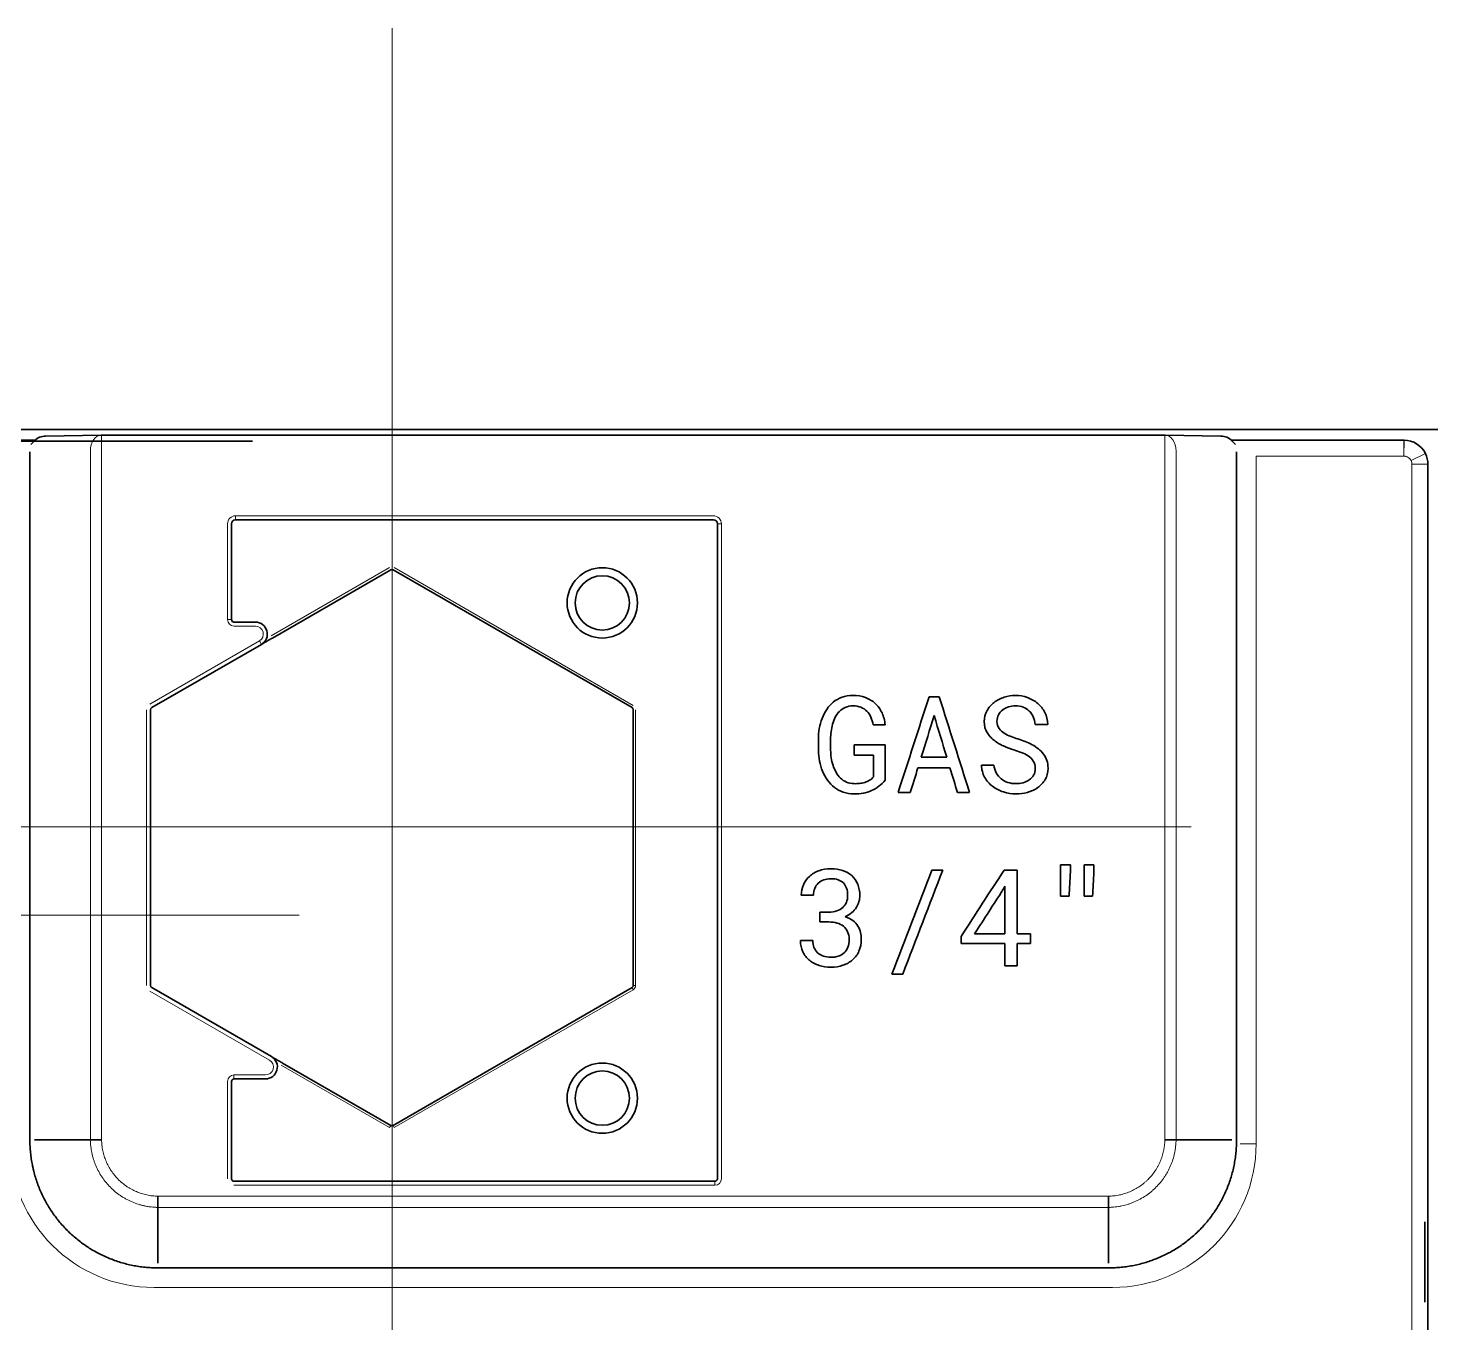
# Model space of a CAD drawing. Extents: x -760 to 4209, y 5795 to 10328.
# Drawn here: x -624.8 to -537, y 8047.9 to 8128.9 of the extents above; entities that cross this region are included whole.
import ezdxf

# ---------------------------------------------------------------- set-up
doc = ezdxf.new("R2010")
doc.units = 0
doc.header["$LTSCALE"] = 5
doc.layers.get('0').update_dxf_attribs({"linetype": 'CONTINUOUS', "lineweight": 0})
doc.layers.add('1', color=7, linetype='CONTINUOUS', true_color=0xffffff)
doc.layers.add('ORTHO$15', color=7, linetype='CONTINUOUS', true_color=0xffffff)

msp = doc.modelspace()

# ---------------------------------------------------------------- linework, layer by layer
at = {"color": 3}
for p, q in [((-601.989, 8128.928), (-601.989, 8028.928)), ((-651.989, 8078.928), (-551.989, 8078.928))]:
    msp.add_line(p, q, dxfattribs=at)
at = {"color": 1}
msp.add_line((-707.813, 8073.402), (-607.813, 8073.402), dxfattribs=at)
at = {"layer": '1', "color": 7, "linetype": 'Continuous', "lineweight": 35}
for p, q in [((-624.373, 8103.1), (-624.602, 8102.871)), ((-620.197, 8103.453), (-623.683, 8103.393)), ((-620.18, 8103.453), (-620.197, 8103.453)), ((-620.18, 8103.453), (-553.644, 8103.453)), ((-553.627, 8103.453), (-553.644, 8103.453)), ((-550.141, 8103.393), (-553.627, 8103.453)), ((-549.222, 8102.871), (-549.451, 8103.1)), ((-538.684, 8103.133), (-548.842, 8103.133)), ((-548.193, 8103.13), (-547.929, 8103.13)), ((-547.929, 8103.13), (-538.68, 8103.13)), ((-538.679, 8103.13), (-538.68, 8103.13)), ((-624.666, 8059.325), (-624.666, 8102.393)), ((-549.158, 8102.393), (-549.158, 8059.325)), ((-537.619, 8102.691), (-537.636, 8102.707)), ((-537.18, 8101.63), (-537.18, 8026.698)), ((-612.047, 8097.899), (-612.047, 8091.899)), ((-581.897, 8098.149), (-611.797, 8098.149)), ((-581.647, 8056.899), (-581.647, 8097.899)), ((-602.087, 8095.023), (-609.489, 8090.749)), ((-586.987, 8086.391), (-601.937, 8095.023)), ((-611.897, 8091.749), (-610.557, 8091.749)), ((-610.182, 8090.349), (-617.037, 8086.391)), ((-617.112, 8086.261), (-617.112, 8068.999)), ((-586.912, 8068.999), (-586.912, 8086.261)), ((-617.037, 8068.869), (-609.554, 8064.548)), ((-601.937, 8060.237), (-586.987, 8068.869)), ((-608.861, 8064.148), (-602.087, 8060.237)), ((-612.047, 8062.999), (-612.047, 8056.899)), ((-609.929, 8063.149), (-611.897, 8063.149)), ((-611.897, 8056.749), (-581.797, 8056.749)), ((-557.157, 8051.326), (-616.667, 8051.326))]:
    msp.add_line(p, q, dxfattribs=at)
at = {"layer": '1', "color": 7, "linetype": 'Continuous', "lineweight": 13}
for p, q in [((-620.18, 8103.453), (-620.18, 8102.453)), ((-553.644, 8103.453), (-553.644, 8102.453)), ((-538.68, 8103.13), (-538.684, 8103.133)), ((-538.68, 8103.13), (-538.68, 8102.13)), ((-538.679, 8103.13), (-538.68, 8102.13)), ((-620.881, 8059.332), (-620.881, 8102.453)), ((-620.18, 8102.453), (-620.18, 8059.343)), ((-553.644, 8059.332), (-553.644, 8102.453)), ((-552.943, 8102.453), (-552.943, 8059.332)), ((-538.68, 8102.13), (-547.929, 8102.13)), ((-547.929, 8102.13), (-547.929, 8059.096)), ((-537.338, 8102.301), (-538.232, 8101.854)), ((-537.18, 8101.63), (-538.18, 8101.63)), ((-538.18, 8026.698), (-538.18, 8101.63)), ((-611.797, 8098.399), (-611.797, 8098.149)), ((-611.797, 8098.399), (-581.897, 8098.399)), ((-612.297, 8091.899), (-612.297, 8097.899)), ((-581.647, 8097.899), (-581.397, 8097.899)), ((-581.397, 8097.899), (-581.397, 8056.899)), ((-609.564, 8090.879), (-602.162, 8095.153)), ((-601.862, 8095.153), (-586.912, 8086.521)), ((-612.047, 8091.899), (-612.297, 8091.899)), ((-610.557, 8091.499), (-611.897, 8091.499)), ((-617.162, 8086.608), (-610.307, 8090.566)), ((-610.182, 8090.349), (-610.307, 8090.566)), ((-617.362, 8068.999), (-617.362, 8086.261)), ((-586.762, 8086.261), (-586.762, 8068.999)), ((-609.679, 8064.332), (-617.162, 8068.652)), ((-586.912, 8068.739), (-601.862, 8060.107)), ((-586.987, 8068.869), (-586.912, 8068.739)), ((-586.912, 8068.999), (-586.762, 8068.999)), ((-611.897, 8063.399), (-609.929, 8063.399)), ((-611.897, 8063.149), (-611.897, 8063.399)), ((-602.162, 8060.107), (-608.936, 8064.018)), ((-612.297, 8056.899), (-612.297, 8062.999)), ((-602.087, 8060.237), (-602.162, 8060.107)), ((-601.937, 8060.237), (-601.862, 8060.107)), ((-547.929, 8059.096), (-548.929, 8059.096)), ((-581.797, 8056.499), (-611.897, 8056.499)), ((-581.797, 8056.749), (-581.797, 8056.499)), ((-616.66, 8055.812), (-557.175, 8055.812)), ((-557.164, 8055.111), (-616.66, 8055.111)), ((-556.928, 8050.097), (-616.896, 8050.097))]:
    msp.add_line(p, q, dxfattribs=at)
at = {"layer": '1', "color": 7, "linetype": 'Continuous', "lineweight": 35}
for centre, radius in [((-588.847, 8092.949), 2.2), ((-588.847, 8092.949), 1.7), ((-588.847, 8061.949), 2.2), ((-588.847, 8061.949), 1.7)]:
    msp.add_circle(centre, radius, dxfattribs=at)
for centre, radius, start, end in [((-623.666, 8102.393), 1, 90.9827, 135), ((-550.158, 8102.393), 1, 45, 89.0173), ((-611.797, 8097.899), 0.25, 90, 180), ((-581.897, 8097.899), 0.25, 0, 90), ((-602.012, 8094.893), 0.15, 60, 120), ((-611.897, 8091.899), 0.15, 180, 270), ((-610.557, 8090.999), 0.75, 300, 90), ((-616.962, 8086.261), 0.15, 120, 180), ((-587.062, 8086.261), 0.15, 0, 60), ((-616.962, 8068.999), 0.15, 180, 240), ((-587.062, 8068.999), 0.15, 300, 0), ((-609.929, 8063.899), 0.75, 270, 60), ((-611.897, 8062.999), 0.15, 90, 180), ((-602.012, 8060.367), 0.15, 240, 300), ((-611.897, 8056.899), 0.15, 180, 270), ((-581.797, 8056.899), 0.15, 270, 0)]:
    msp.add_arc(centre, radius, start, end, dxfattribs=at)
at = {"layer": '1', "color": 7, "linetype": 'Continuous', "lineweight": 13}
for centre, radius, start, end in [((-611.797, 8097.899), 0.5, 90, 180), ((-581.897, 8097.899), 0.5, 0, 90), ((-611.897, 8091.899), 0.4, 180, 270), ((-610.557, 8090.999), 0.5, 300, 90), ((-587.062, 8068.999), 0.3, 300, 0), ((-609.929, 8063.899), 0.5, 270, 60), ((-611.897, 8062.999), 0.4, 90, 180), ((-581.797, 8056.899), 0.4, 270, 0)]:
    msp.add_arc(centre, radius, start, end, dxfattribs=at)
at = {"layer": '1', "color": 7, "linetype": 'Continuous', "lineweight": 35}
for centre, major_axis, ratio, start_param, end_param in [((-625.895, 8103.165), (2, 0), 0.017455, 4.844593, 5.612674), ((-547.929, 8103.165), (2, 0), 0.017455, 3.812104, 4.580185), ((-538.68, 8101.63), (0, 1.5), 0.999695, 5.176158, 6.282881), ((-538.68, 8101.63), (-1.061, 1.061), 0.999899, 3.927143, 4.390913)]:
    msp.add_ellipse(centre, major_axis=major_axis, ratio=ratio, start_param=start_param, end_param=end_param, dxfattribs=at)
at = {"layer": '1', "color": 7, "linetype": 'Continuous', "lineweight": 13}
for centre, major_axis, ratio, start_param, end_param in [((-620.18, 8102.453), (0.017, -1), 0.700857, 3.141614, 4.700368), ((-553.644, 8102.453), (-0.017, -1), 0.700857, 1.582818, 3.141571), ((-538.68, 8101.63), (0.354, 0.354), 0.999695, 5.497939, 5.961709), ((-616.893, 8059.099), (-6.366, -6.366), 0.999695, 5.497939, 7.068431), ((-556.931, 8059.099), (6.366, -6.366), 0.999695, 5.497939, 7.068431)]:
    msp.add_ellipse(centre, major_axis=major_axis, ratio=ratio, start_param=start_param, end_param=end_param, dxfattribs=at)
msp.add_open_spline([(-538.68, 8102.13), (-538.68, 8102.13), (-538.68, 8102.13), (-538.68, 8102.13)], degree=3, dxfattribs=at)
for points, knots in [([(-538.232, 8101.854), (-538.243, 8101.874), (-538.255, 8101.894), (-538.281, 8101.932), (-538.295, 8101.951), (-538.326, 8101.985), (-538.343, 8102), (-538.378, 8102.03), (-538.397, 8102.043), (-538.456, 8102.08), (-538.498, 8102.098), (-538.554, 8102.114), (-538.565, 8102.117), (-538.588, 8102.122), (-538.599, 8102.124), (-538.633, 8102.128), (-538.656, 8102.13), (-538.68, 8102.13)], [0, 0, 0, 0, 0.125, 0.125, 0.25, 0.25, 0.375, 0.375, 0.5, 0.5, 0.75, 0.75, 0.8125, 0.8125, 0.875, 0.875, 1, 1, 1, 1]), ([(-616.66, 8055.111), (-616.669, 8055.111), (-616.677, 8055.111), (-616.695, 8055.112), (-616.721, 8055.112), (-616.781, 8055.114), (-616.833, 8055.117), (-616.936, 8055.123), (-617.005, 8055.129), (-617.142, 8055.144), (-617.211, 8055.154), (-617.347, 8055.177), (-617.415, 8055.19), (-617.55, 8055.219), (-617.617, 8055.235), (-617.75, 8055.27), (-617.816, 8055.289), (-618.012, 8055.351), (-618.141, 8055.399), (-618.392, 8055.506), (-618.516, 8055.565), (-618.667, 8055.648), (-618.697, 8055.665), (-618.757, 8055.699), (-618.787, 8055.717), (-618.875, 8055.771), (-618.933, 8055.808), (-619.105, 8055.924), (-619.214, 8056.006), (-619.426, 8056.179), (-619.527, 8056.271), (-619.721, 8056.465), (-619.813, 8056.567), (-619.989, 8056.781), (-620.071, 8056.892), (-620.225, 8057.119), (-620.296, 8057.236), (-620.427, 8057.477), (-620.487, 8057.6), (-620.567, 8057.79), (-620.593, 8057.855), (-620.641, 8057.985), (-620.685, 8058.116), (-620.723, 8058.248), (-620.758, 8058.38), (-620.774, 8058.447), (-620.803, 8058.581), (-620.815, 8058.648), (-620.837, 8058.783), (-620.846, 8058.851), (-620.862, 8058.987), (-620.868, 8059.056), (-620.875, 8059.159), (-620.877, 8059.211), (-620.88, 8059.271), (-620.88, 8059.297), (-620.881, 8059.315), (-620.881, 8059.323), (-620.881, 8059.332)], [0, 0, 0, 0, 0.003906, 0.003906, 0.007813, 0.015625, 0.03125, 0.03125, 0.0625, 0.0625, 0.09375, 0.09375, 0.125, 0.125, 0.15625, 0.15625, 0.1875, 0.1875, 0.25, 0.25, 0.3125, 0.3125, 0.328125, 0.328125, 0.34375, 0.34375, 0.375, 0.375, 0.4375, 0.4375, 0.5, 0.5, 0.5625, 0.5625, 0.625, 0.625, 0.6875, 0.6875, 0.75, 0.75, 0.78125, 0.78125, 0.8125, 0.84375, 0.84375, 0.875, 0.875, 0.90625, 0.90625, 0.9375, 0.9375, 0.96875, 0.96875, 0.984375, 0.992187, 0.996094, 0.996094, 1, 1, 1, 1]), ([(-620.18, 8059.343), (-620.179, 8059.285), (-620.177, 8059.227), (-620.17, 8059.112), (-620.165, 8059.055), (-620.152, 8058.941), (-620.144, 8058.884), (-620.126, 8058.771), (-620.116, 8058.715), (-620.092, 8058.603), (-620.079, 8058.548), (-620.05, 8058.437), (-620.018, 8058.326), (-619.981, 8058.217), (-619.941, 8058.108), (-619.92, 8058.054), (-619.853, 8057.895), (-619.803, 8057.792), (-619.694, 8057.591), (-619.634, 8057.494), (-619.507, 8057.304), (-619.438, 8057.211), (-619.328, 8057.077), (-619.291, 8057.033), (-619.213, 8056.947), (-619.174, 8056.906), (-619.053, 8056.784), (-618.968, 8056.707), (-618.792, 8056.562), (-618.7, 8056.494), (-618.558, 8056.397), (-618.509, 8056.366), (-618.435, 8056.321), (-618.41, 8056.306), (-618.36, 8056.277), (-618.335, 8056.263), (-618.209, 8056.194), (-618.106, 8056.144), (-617.896, 8056.054), (-617.789, 8056.014), (-617.571, 8055.945), (-617.46, 8055.916), (-617.29, 8055.879), (-617.234, 8055.868), (-617.12, 8055.848), (-617.063, 8055.84), (-616.948, 8055.827), (-616.891, 8055.822), (-616.776, 8055.815), (-616.718, 8055.813), (-616.66, 8055.812)], [0, 0, 0, 0, 0.03125, 0.03125, 0.0625, 0.0625, 0.09375, 0.09375, 0.125, 0.125, 0.15625, 0.15625, 0.1875, 0.21875, 0.21875, 0.25, 0.25, 0.3125, 0.3125, 0.375, 0.375, 0.4375, 0.4375, 0.46875, 0.46875, 0.5, 0.5, 0.5625, 0.5625, 0.625, 0.625, 0.65625, 0.65625, 0.671875, 0.671875, 0.6875, 0.6875, 0.75, 0.75, 0.8125, 0.8125, 0.875, 0.875, 0.90625, 0.90625, 0.9375, 0.9375, 0.96875, 0.96875, 1, 1, 1, 1]), ([(-557.175, 8055.812), (-557.059, 8055.814), (-556.944, 8055.821), (-556.773, 8055.84), (-556.717, 8055.848), (-556.604, 8055.866), (-556.548, 8055.876), (-556.436, 8055.9), (-556.38, 8055.913), (-556.269, 8055.942), (-556.159, 8055.973), (-556.05, 8056.01), (-555.941, 8056.05), (-555.887, 8056.072), (-555.728, 8056.139), (-555.625, 8056.188), (-555.424, 8056.297), (-555.326, 8056.356), (-555.136, 8056.484), (-555.044, 8056.553), (-554.91, 8056.663), (-554.866, 8056.7), (-554.78, 8056.777), (-554.739, 8056.817), (-554.617, 8056.938), (-554.54, 8057.023), (-554.394, 8057.199), (-554.326, 8057.29), (-554.229, 8057.433), (-554.198, 8057.481), (-554.153, 8057.555), (-554.138, 8057.58), (-554.109, 8057.63), (-554.095, 8057.655), (-554.026, 8057.782), (-553.976, 8057.885), (-553.886, 8058.095), (-553.847, 8058.202), (-553.778, 8058.42), (-553.748, 8058.531), (-553.717, 8058.673), (-553.712, 8058.701), (-553.701, 8058.758), (-553.696, 8058.786), (-553.682, 8058.872), (-553.674, 8058.929), (-553.66, 8059.044), (-553.655, 8059.101), (-553.648, 8059.216), (-553.645, 8059.274), (-553.644, 8059.332)], [0, 0, 0, 0, 0.0625, 0.0625, 0.09375, 0.09375, 0.125, 0.125, 0.15625, 0.15625, 0.1875, 0.21875, 0.21875, 0.25, 0.25, 0.3125, 0.3125, 0.375, 0.375, 0.4375, 0.4375, 0.46875, 0.46875, 0.5, 0.5, 0.5625, 0.5625, 0.625, 0.625, 0.65625, 0.65625, 0.671875, 0.671875, 0.6875, 0.6875, 0.75, 0.75, 0.8125, 0.8125, 0.875, 0.875, 0.890625, 0.890625, 0.90625, 0.90625, 0.9375, 0.9375, 0.96875, 0.96875, 1, 1, 1, 1]), ([(-552.943, 8059.332), (-552.943, 8059.323), (-552.943, 8059.315), (-552.944, 8059.297), (-552.944, 8059.271), (-552.947, 8059.211), (-552.949, 8059.159), (-552.956, 8059.055), (-552.962, 8058.987), (-552.978, 8058.849), (-552.987, 8058.781), (-553.004, 8058.679), (-553.01, 8058.645), (-553.023, 8058.577), (-553.03, 8058.543), (-553.066, 8058.373), (-553.101, 8058.24), (-553.184, 8057.979), (-553.231, 8057.851), (-553.338, 8057.599), (-553.398, 8057.475), (-553.48, 8057.324), (-553.497, 8057.294), (-553.531, 8057.234), (-553.549, 8057.204), (-553.603, 8057.115), (-553.64, 8057.057), (-553.756, 8056.886), (-553.838, 8056.776), (-554.012, 8056.565), (-554.104, 8056.464), (-554.249, 8056.319), (-554.299, 8056.271), (-554.401, 8056.179), (-554.453, 8056.134), (-554.614, 8056.002), (-554.725, 8055.919), (-554.952, 8055.766), (-555.069, 8055.695), (-555.309, 8055.565), (-555.433, 8055.505), (-555.623, 8055.424), (-555.687, 8055.399), (-555.818, 8055.351), (-555.883, 8055.328), (-556.08, 8055.267), (-556.213, 8055.232), (-556.413, 8055.189), (-556.481, 8055.177), (-556.616, 8055.155), (-556.683, 8055.146), (-556.82, 8055.13), (-556.888, 8055.124), (-556.991, 8055.117), (-557.043, 8055.115), (-557.103, 8055.112), (-557.129, 8055.112), (-557.147, 8055.111), (-557.155, 8055.111), (-557.164, 8055.111)], [0, 0, 0, 0, 0.003906, 0.003906, 0.007812, 0.015625, 0.03125, 0.03125, 0.0625, 0.0625, 0.09375, 0.09375, 0.109375, 0.109375, 0.125, 0.125, 0.1875, 0.1875, 0.25, 0.25, 0.3125, 0.3125, 0.328125, 0.328125, 0.34375, 0.34375, 0.375, 0.375, 0.4375, 0.4375, 0.5, 0.5, 0.53125, 0.53125, 0.5625, 0.5625, 0.625, 0.625, 0.6875, 0.6875, 0.75, 0.75, 0.78125, 0.78125, 0.8125, 0.8125, 0.875, 0.875, 0.90625, 0.90625, 0.9375, 0.9375, 0.96875, 0.96875, 0.984375, 0.992188, 0.996094, 0.996094, 1, 1, 1, 1])]:
    msp.add_open_spline(points, degree=3, knots=knots, dxfattribs=at)
at = {"layer": '1', "color": 7, "linetype": 'Continuous', "lineweight": 35}
for points, knots in [([(-609.489, 8090.749), (-609.522, 8090.73), (-609.555, 8090.711), (-609.604, 8090.683), (-609.62, 8090.674), (-609.652, 8090.655), (-609.668, 8090.646), (-609.715, 8090.619), (-609.746, 8090.601), (-609.805, 8090.567), (-609.834, 8090.55), (-609.891, 8090.517), (-609.919, 8090.501), (-609.974, 8090.469), (-610, 8090.454), (-610.053, 8090.423), (-610.079, 8090.408), (-610.131, 8090.379), (-610.156, 8090.364), (-610.182, 8090.349)], [0, 0, 0, 0, 0.125, 0.125, 0.1875, 0.1875, 0.25, 0.25, 0.375, 0.375, 0.5, 0.5, 0.625, 0.625, 0.75, 0.75, 0.875, 0.875, 1, 1, 1, 1]), ([(-571.344, 8086.071), (-571.452, 8086.297), (-571.592, 8086.492), (-571.945, 8086.813), (-572.15, 8086.937), (-572.623, 8087.11), (-572.882, 8087.153), (-573.415, 8087.153), (-573.642, 8087.116), (-574.05, 8086.968), (-574.231, 8086.866), (-574.392, 8086.739)], [0, 0, 0, 0, 0.207807, 0.207807, 0.415614, 0.415614, 0.623421, 0.623421, 0.811711, 0.811711, 1, 1, 1, 1]), ([(-562.24, 8087.023), (-562.483, 8087.11), (-562.735, 8087.153), (-563.231, 8087.153), (-563.466, 8087.116), (-563.933, 8086.971), (-564.143, 8086.864), (-564.327, 8086.724)], [0, 0, 0, 0, 0.35443, 0.35443, 0.677215, 0.677215, 1, 1, 1, 1]), ([(-574.435, 8085.356), (-574.392, 8085.51), (-574.334, 8085.656), (-574.198, 8085.934), (-574.112, 8086.054), (-573.902, 8086.265), (-573.779, 8086.347), (-573.64, 8086.408)], [0, 0, 0, 0, 0.333333, 0.333333, 0.666667, 0.666667, 1, 1, 1, 1]), ([(-573.64, 8086.408), (-573.5, 8086.47), (-573.339, 8086.501), (-572.968, 8086.501), (-572.803, 8086.472), (-572.659, 8086.413)], [0, 0, 0, 0, 0.4875, 0.4875, 1, 1, 1, 1]), ([(-572.659, 8086.413), (-572.517, 8086.354), (-572.393, 8086.272), (-572.188, 8086.064), (-572.104, 8085.937), (-571.977, 8085.643), (-571.931, 8085.484), (-571.9, 8085.311)], [0, 0, 0, 0, 0.336658, 0.336658, 0.668329, 0.668329, 1, 1, 1, 1]), ([(-564.327, 8086.724), (-564.511, 8086.585), (-564.659, 8086.413), (-564.888, 8086.005), (-564.945, 8085.775), (-564.945, 8085.258), (-564.888, 8085.034), (-564.659, 8084.651), (-564.512, 8084.486), (-564.152, 8084.206), (-563.953, 8084.088), (-563.735, 8083.991)], [0, 0, 0, 0, 0.199618, 0.199618, 0.399237, 0.399237, 0.598855, 0.598855, 0.798474, 0.798474, 1, 1, 1, 1]), ([(-563.421, 8086.439), (-563.283, 8086.481), (-563.141, 8086.501), (-562.813, 8086.501), (-562.651, 8086.473), (-562.506, 8086.418)], [0, 0, 0, 0, 0.448113, 0.448113, 1, 1, 1, 1]), ([(-562.506, 8086.418), (-562.362, 8086.36), (-562.239, 8086.282), (-562.03, 8086.079), (-561.945, 8085.957), (-561.882, 8085.815)], [0, 0, 0, 0, 0.503759, 0.503759, 1, 1, 1, 1]), ([(-560.971, 8085.343), (-560.977, 8085.619), (-561.036, 8085.867), (-561.262, 8086.313), (-561.412, 8086.501), (-561.597, 8086.659)], [0, 0, 0, 0, 0.5, 0.5, 1, 1, 1, 1]), ([(-575.095, 8085.719), (-575.172, 8085.515), (-575.229, 8085.303), (-575.303, 8084.861), (-575.324, 8084.639), (-575.325, 8084.416)], [0, 0, 0, 0, 0.5, 0.5, 1, 1, 1, 1]), ([(-563.693, 8084.787), (-563.824, 8084.869), (-563.933, 8084.971), (-564.103, 8085.209), (-564.146, 8085.356), (-564.149, 8085.529)], [0, 0, 0, 0, 0.5, 0.5, 1, 1, 1, 1]), ([(-574.558, 8083.721), (-574.558, 8083.955), (-574.558, 8084.189), (-574.558, 8084.572), (-574.549, 8084.727), (-574.531, 8084.886)], [0, 0, 0, 0, 0.612382, 0.612382, 1, 1, 1, 1]), ([(-574.41, 8082.779), (-574.46, 8082.934), (-574.497, 8083.091), (-574.543, 8083.413), (-574.557, 8083.569), (-574.558, 8083.721)], [0, 0, 0, 0, 0.5, 0.5, 1, 1, 1, 1]), ([(-563.09, 8083.745), (-562.945, 8083.697), (-562.792, 8083.645), (-562.477, 8083.53), (-562.331, 8083.458), (-562.2, 8083.371)], [0, 0, 0, 0, 0.5, 0.5, 1, 1, 1, 1]), ([(-561.031, 8083.082), (-561.082, 8083.231), (-561.152, 8083.365), (-561.334, 8083.609), (-561.439, 8083.719), (-561.56, 8083.815)], [0, 0, 0, 0, 0.5, 0.5, 1, 1, 1, 1]), ([(-561.875, 8083.051), (-561.792, 8082.926), (-561.75, 8082.77), (-561.75, 8082.421), (-561.786, 8082.279), (-561.857, 8082.16)], [0, 0, 0, 0, 0.526549, 0.526549, 1, 1, 1, 1]), ([(-561.133, 8081.891), (-561.014, 8082.09), (-560.956, 8082.325), (-560.956, 8082.773), (-560.98, 8082.935), (-561.031, 8083.082)], [0, 0, 0, 0, 0.603448, 0.603448, 1, 1, 1, 1]), ([(-575.069, 8082.416), (-574.984, 8082.214), (-574.88, 8082.027), (-574.633, 8081.68), (-574.489, 8081.529), (-574.324, 8081.402)], [0, 0, 0, 0, 0.5, 0.5, 1, 1, 1, 1]), ([(-572.419, 8081.713), (-572.528, 8081.679), (-572.637, 8081.657), (-572.866, 8081.636), (-572.976, 8081.631), (-573.079, 8081.634)], [0, 0, 0, 0, 0.5, 0.5, 1, 1, 1, 1]), ([(-562.518, 8081.69), (-562.664, 8081.653), (-562.809, 8081.634), (-563.144, 8081.634), (-563.317, 8081.66), (-563.475, 8081.711)], [0, 0, 0, 0, 0.442396, 0.442396, 1, 1, 1, 1]), ([(-562.24, 8081.088), (-562.002, 8081.155), (-561.787, 8081.255), (-561.409, 8081.523), (-561.254, 8081.69), (-561.133, 8081.891)], [0, 0, 0, 0, 0.502323, 0.502323, 1, 1, 1, 1]), ([(-574.324, 8081.402), (-574.16, 8081.274), (-573.973, 8081.173), (-573.558, 8081.028), (-573.331, 8080.989), (-572.693, 8080.985), (-572.334, 8081.054), (-572.008, 8081.198)], [0, 0, 0, 0, 0.279231, 0.279231, 0.558461, 0.558461, 1, 1, 1, 1]), ([(-563.741, 8081.112), (-563.486, 8081.028), (-563.225, 8080.988), (-562.719, 8080.988), (-562.48, 8081.02), (-562.24, 8081.088)], [0, 0, 0, 0, 0.529052, 0.529052, 1, 1, 1, 1]), ([(-575.3, 8076.181), (-575.527, 8076.094), (-575.722, 8075.975), (-576.046, 8075.676), (-576.172, 8075.501), (-576.261, 8075.298)], [0, 0, 0, 0, 0.5, 0.5, 1, 1, 1, 1]), ([(-575.55, 8075.077), (-575.498, 8075.204), (-575.424, 8075.312), (-575.235, 8075.495), (-575.121, 8075.564), (-574.988, 8075.612)], [0, 0, 0, 0, 0.5, 0.5, 1, 1, 1, 1]), ([(-573.233, 8075.878), (-573.393, 8076.02), (-573.584, 8076.128), (-574.029, 8076.274), (-574.275, 8076.311), (-574.822, 8076.311), (-575.074, 8076.268), (-575.3, 8076.181)], [0, 0, 0, 0, 0.329545, 0.329545, 0.659091, 0.659091, 1, 1, 1, 1]), ([(-574.988, 8075.612), (-574.853, 8075.66), (-574.706, 8075.683), (-574.201, 8075.683), (-573.94, 8075.595), (-573.583, 8075.241), (-573.493, 8074.977), (-573.493, 8074.478), (-573.519, 8074.339), (-573.572, 8074.212)], [0, 0, 0, 0, 0.163314, 0.163314, 0.508606, 0.508606, 0.850908, 0.850908, 1, 1, 1, 1]), ([(-572.784, 8074.254), (-572.748, 8074.377), (-572.731, 8074.496), (-572.731, 8074.89), (-572.774, 8075.135), (-572.951, 8075.558), (-573.074, 8075.734), (-573.233, 8075.878)], [0, 0, 0, 0, 0.172414, 0.172414, 0.586207, 0.586207, 1, 1, 1, 1]), ([(-573.801, 8073.887), (-573.901, 8073.796), (-574.025, 8073.725), (-574.318, 8073.62), (-574.489, 8073.594), (-574.68, 8073.594)], [0, 0, 0, 0, 0.5, 0.5, 1, 1, 1, 1]), ([(-574.159, 8072.911), (-574.002, 8072.866), (-573.866, 8072.799), (-573.643, 8072.617), (-573.557, 8072.504), (-573.433, 8072.232), (-573.402, 8072.071), (-573.402, 8071.694), (-573.43, 8071.53), (-573.482, 8071.391)], [0, 0, 0, 0, 0.248971, 0.248971, 0.497942, 0.497942, 0.746914, 0.746914, 1, 1, 1, 1]), ([(-572.784, 8071.155), (-572.688, 8071.371), (-572.64, 8071.62), (-572.64, 8072.037), (-572.655, 8072.176), (-572.688, 8072.317)], [0, 0, 0, 0, 0.674074, 0.674074, 1, 1, 1, 1]), ([(-573.788, 8070.263), (-573.557, 8070.34), (-573.354, 8070.455), (-573.014, 8070.754), (-572.881, 8070.937), (-572.784, 8071.155)], [0, 0, 0, 0, 0.5, 0.5, 1, 1, 1, 1]), ([(-576.294, 8071.105), (-576.193, 8070.898), (-576.059, 8070.725), (-575.717, 8070.439), (-575.516, 8070.331), (-575.284, 8070.257)], [0, 0, 0, 0, 0.502444, 0.502444, 1, 1, 1, 1]), ([(-574.07, 8070.835), (-574.21, 8070.79), (-574.366, 8070.767), (-574.713, 8070.767), (-574.87, 8070.791), (-575.012, 8070.841)], [0, 0, 0, 0, 0.5, 0.5, 1, 1, 1, 1]), ([(-575.284, 8070.257), (-575.051, 8070.183), (-574.804, 8070.145), (-574.271, 8070.145), (-574.02, 8070.184), (-573.788, 8070.263)], [0, 0, 0, 0, 0.495652, 0.495652, 1, 1, 1, 1]), ([(-609.554, 8064.548), (-609.528, 8064.534), (-609.503, 8064.519), (-609.451, 8064.489), (-609.425, 8064.474), (-609.373, 8064.444), (-609.346, 8064.428), (-609.291, 8064.397), (-609.263, 8064.381), (-609.206, 8064.348), (-609.177, 8064.331), (-609.118, 8064.297), (-609.087, 8064.279), (-609.04, 8064.252), (-609.024, 8064.242), (-608.992, 8064.224), (-608.976, 8064.215), (-608.927, 8064.186), (-608.894, 8064.167), (-608.861, 8064.148)], [0, 0, 0, 0, 0.125, 0.125, 0.25, 0.25, 0.375, 0.375, 0.5, 0.5, 0.625, 0.625, 0.75, 0.75, 0.8125, 0.8125, 0.875, 0.875, 1, 1, 1, 1]), ([(-616.667, 8051.326), (-616.799, 8051.326), (-616.931, 8051.329), (-617.128, 8051.339), (-617.194, 8051.343), (-617.326, 8051.353), (-617.391, 8051.359), (-617.588, 8051.378), (-617.718, 8051.394), (-617.977, 8051.433), (-618.106, 8051.455), (-618.489, 8051.532), (-618.742, 8051.595), (-619.24, 8051.746), (-619.486, 8051.834), (-619.789, 8051.96), (-619.849, 8051.986), (-619.969, 8052.039), (-620.03, 8052.067), (-620.208, 8052.151), (-620.325, 8052.21), (-620.671, 8052.395), (-620.894, 8052.529), (-621.326, 8052.817), (-621.535, 8052.972), (-621.938, 8053.302), (-622.132, 8053.477), (-622.412, 8053.757), (-622.503, 8053.852), (-622.679, 8054.047), (-622.765, 8054.146), (-623.014, 8054.449), (-623.169, 8054.659), (-623.388, 8054.985), (-623.458, 8055.095), (-623.559, 8055.264), (-623.592, 8055.321), (-623.657, 8055.436), (-623.689, 8055.494), (-623.782, 8055.668), (-623.841, 8055.785), (-623.953, 8056.021), (-624.006, 8056.141), (-624.156, 8056.502), (-624.244, 8056.747), (-624.357, 8057.12), (-624.392, 8057.246), (-624.44, 8057.436), (-624.455, 8057.499), (-624.484, 8057.627), (-624.498, 8057.691), (-624.523, 8057.82), (-624.536, 8057.884), (-624.558, 8058.014), (-624.569, 8058.079), (-624.588, 8058.21), (-624.597, 8058.275), (-624.613, 8058.406), (-624.621, 8058.471), (-624.64, 8058.667), (-624.65, 8058.798), (-624.663, 8059.061), (-624.666, 8059.193), (-624.666, 8059.325)], [0, 0, 0, 0, 0.03125, 0.03125, 0.046875, 0.046875, 0.0625, 0.0625, 0.09375, 0.09375, 0.125, 0.125, 0.1875, 0.1875, 0.25, 0.25, 0.265625, 0.265625, 0.28125, 0.28125, 0.3125, 0.3125, 0.375, 0.375, 0.4375, 0.4375, 0.5, 0.5, 0.53125, 0.53125, 0.5625, 0.5625, 0.625, 0.625, 0.65625, 0.65625, 0.671875, 0.671875, 0.6875, 0.6875, 0.71875, 0.71875, 0.75, 0.75, 0.8125, 0.8125, 0.84375, 0.84375, 0.859375, 0.859375, 0.875, 0.875, 0.890625, 0.890625, 0.90625, 0.90625, 0.921875, 0.921875, 0.9375, 0.9375, 0.96875, 0.96875, 1, 1, 1, 1]), ([(-620.18, 8059.343), (-620.245, 8059.342), (-620.31, 8059.341), (-620.437, 8059.339), (-620.499, 8059.338), (-620.619, 8059.336), (-620.676, 8059.335), (-620.784, 8059.333), (-620.835, 8059.333), (-620.881, 8059.332)], [0, 0, 0, 0, 0.25, 0.25, 0.5, 0.5, 0.75, 0.75, 1, 1, 1, 1]), ([(-549.158, 8059.325), (-549.158, 8059.193), (-549.161, 8059.061), (-549.174, 8058.798), (-549.184, 8058.667), (-549.203, 8058.47), (-549.211, 8058.405), (-549.227, 8058.274), (-549.236, 8058.209), (-549.265, 8058.015), (-549.287, 8057.886), (-549.339, 8057.63), (-549.367, 8057.502), (-549.431, 8057.249), (-549.501, 8056.997), (-549.583, 8056.749), (-549.649, 8056.564), (-549.672, 8056.502), (-549.72, 8056.379), (-549.744, 8056.318), (-549.82, 8056.136), (-549.873, 8056.016), (-549.985, 8055.78), (-550.044, 8055.663), (-550.167, 8055.434), (-550.231, 8055.321), (-550.365, 8055.098), (-550.434, 8054.988), (-550.651, 8054.664), (-550.806, 8054.454), (-551.014, 8054.201), (-551.057, 8054.15), (-551.143, 8054.051), (-551.186, 8054.001), (-551.319, 8053.855), (-551.41, 8053.759), (-551.69, 8053.48), (-551.884, 8053.304), (-552.287, 8052.973), (-552.496, 8052.818), (-552.93, 8052.529), (-553.154, 8052.395), (-553.443, 8052.24), (-553.502, 8052.209), (-553.62, 8052.15), (-553.679, 8052.121), (-553.857, 8052.037), (-553.976, 8051.984), (-554.338, 8051.834), (-554.583, 8051.747), (-554.956, 8051.633), (-555.081, 8051.599), (-555.334, 8051.535), (-555.461, 8051.507), (-555.717, 8051.455), (-555.846, 8051.433), (-556.041, 8051.404), (-556.107, 8051.395), (-556.237, 8051.379), (-556.303, 8051.371), (-556.499, 8051.352), (-556.631, 8051.342), (-556.893, 8051.329), (-557.025, 8051.326), (-557.157, 8051.326)], [0, 0, 0, 0, 0.03125, 0.03125, 0.0625, 0.0625, 0.078125, 0.078125, 0.09375, 0.09375, 0.125, 0.125, 0.15625, 0.15625, 0.1875, 0.21875, 0.21875, 0.234375, 0.234375, 0.25, 0.25, 0.28125, 0.28125, 0.3125, 0.3125, 0.34375, 0.34375, 0.375, 0.375, 0.4375, 0.4375, 0.453125, 0.453125, 0.46875, 0.46875, 0.5, 0.5, 0.5625, 0.5625, 0.625, 0.625, 0.6875, 0.6875, 0.703125, 0.703125, 0.71875, 0.71875, 0.75, 0.75, 0.8125, 0.8125, 0.84375, 0.84375, 0.875, 0.875, 0.90625, 0.90625, 0.921875, 0.921875, 0.9375, 0.9375, 0.96875, 0.96875, 1, 1, 1, 1]), ([(-553.644, 8059.332), (-553.579, 8059.332), (-553.515, 8059.332), (-553.388, 8059.332), (-553.325, 8059.332), (-553.205, 8059.332), (-553.148, 8059.332), (-553.04, 8059.332), (-552.989, 8059.332), (-552.943, 8059.332)], [0, 0, 0, 0, 0.25, 0.25, 0.5, 0.5, 0.75, 0.75, 1, 1, 1, 1]), ([(-616.66, 8055.812), (-616.66, 8055.747), (-616.66, 8055.683), (-616.66, 8055.556), (-616.66, 8055.493), (-616.66, 8055.373), (-616.66, 8055.316), (-616.66, 8055.208), (-616.66, 8055.157), (-616.66, 8055.111)], [0, 0, 0, 0, 0.25, 0.25, 0.5, 0.5, 0.75, 0.75, 1, 1, 1, 1]), ([(-557.175, 8055.812), (-557.174, 8055.747), (-557.173, 8055.682), (-557.171, 8055.555), (-557.17, 8055.493), (-557.168, 8055.373), (-557.167, 8055.316), (-557.165, 8055.208), (-557.165, 8055.157), (-557.164, 8055.111)], [0, 0, 0, 0, 0.25, 0.25, 0.5, 0.5, 0.75, 0.75, 1, 1, 1, 1])]:
    msp.add_open_spline(points, degree=3, knots=knots, dxfattribs=at)
for points, degree in [([(-568.402, 8087.07), (-569.048, 8085.07), (-569.693, 8083.07), (-570.339, 8081.07)], 3), ([(-567.762, 8087.07), (-567.976, 8087.07), (-568.189, 8087.07), (-568.402, 8087.07)], 3), ([(-565.86, 8081.07), (-566.494, 8083.07), (-567.128, 8085.07), (-567.762, 8087.07)], 3), ([(-561.597, 8086.659), (-561.784, 8086.815), (-561.999, 8086.937), (-562.24, 8087.023)], 3), ([(-574.806, 8086.285), (-574.922, 8086.11), (-575.018, 8085.921), (-575.095, 8085.719)], 3), ([(-574.392, 8086.739), (-574.552, 8086.611), (-574.691, 8086.459), (-574.806, 8086.285)], 3), ([(-571.147, 8085.311), (-571.172, 8085.591), (-571.237, 8085.844), (-571.344, 8086.071)], 3), ([(-564.052, 8085.949), (-563.988, 8086.07), (-563.902, 8086.172), (-563.792, 8086.254)], 3), ([(-563.792, 8086.254), (-563.684, 8086.337), (-563.56, 8086.399), (-563.421, 8086.439)], 3), ([(-574.531, 8084.886), (-574.511, 8085.045), (-574.48, 8085.201), (-574.435, 8085.356)], 3), ([(-571.9, 8085.311), (-571.649, 8085.311), (-571.398, 8085.311), (-571.147, 8085.311)], 3), ([(-568.888, 8083.288), (-568.62, 8084.156), (-568.352, 8085.024), (-568.084, 8085.892)], 3), ([(-568.084, 8085.892), (-567.82, 8085.024), (-567.556, 8084.156), (-567.293, 8083.288)], 3), ([(-564.149, 8085.529), (-564.149, 8085.688), (-564.116, 8085.829), (-564.052, 8085.949)], 3), ([(-561.882, 8085.815), (-561.82, 8085.674), (-561.776, 8085.517), (-561.755, 8085.343)], 3), ([(-561.755, 8085.343), (-561.494, 8085.343), (-561.232, 8085.343), (-560.971, 8085.343)], 3), ([(-575.325, 8084.416), (-575.325, 8084.184), (-575.325, 8083.952), (-575.325, 8083.721)], 3), ([(-563.269, 8084.581), (-563.421, 8084.636), (-563.563, 8084.705), (-563.693, 8084.787)], 3), ([(-562.838, 8084.436), (-562.973, 8084.478), (-563.116, 8084.526), (-563.269, 8084.581)], 3), ([(-562.388, 8084.279), (-562.54, 8084.337), (-562.69, 8084.39), (-562.838, 8084.436)], 3), ([(-575.325, 8083.721), (-575.324, 8083.495), (-575.3, 8083.271), (-575.257, 8083.05)], 3), ([(-571.15, 8084.057), (-571.799, 8084.057), (-572.448, 8084.057), (-573.096, 8084.057)], 3), ([(-573.096, 8084.057), (-573.096, 8083.843), (-573.096, 8083.629), (-573.096, 8083.415)], 3), ([(-571.138, 8081.857), (-571.142, 8082.59), (-571.146, 8083.324), (-571.15, 8084.057)], 3), ([(-563.735, 8083.991), (-563.517, 8083.895), (-563.302, 8083.813), (-563.09, 8083.745)], 3), ([(-561.953, 8084.074), (-562.092, 8084.152), (-562.239, 8084.22), (-562.388, 8084.279)], 3), ([(-561.56, 8083.815), (-561.682, 8083.911), (-561.812, 8083.997), (-561.953, 8084.074)], 3), ([(-575.257, 8083.05), (-575.215, 8082.829), (-575.152, 8082.617), (-575.069, 8082.416)], 3), ([(-574.222, 8082.343), (-574.297, 8082.481), (-574.361, 8082.626), (-574.41, 8082.779)], 3), ([(-573.096, 8083.415), (-572.689, 8083.415), (-572.282, 8083.415), (-571.875, 8083.415)], 3), ([(-571.875, 8083.415), (-571.878, 8082.965), (-571.882, 8082.516), (-571.885, 8082.067)], 3), ([(-569.577, 8081.07), (-569.416, 8081.588), (-569.256, 8082.105), (-569.095, 8082.623)], 3), ([(-569.095, 8082.623), (-568.427, 8082.623), (-567.759, 8082.623), (-567.092, 8082.623)], 3), ([(-567.293, 8083.288), (-567.824, 8083.288), (-568.356, 8083.288), (-568.888, 8083.288)], 3), ([(-567.092, 8082.623), (-566.934, 8082.105), (-566.775, 8081.588), (-566.617, 8081.07)], 3), ([(-564.342, 8082.801), (-564.602, 8082.801), (-564.861, 8082.801), (-565.121, 8082.801)], 3), ([(-565.121, 8082.801), (-565.113, 8082.515), (-565.045, 8082.26), (-564.92, 8082.036)], 3), ([(-564.191, 8082.305), (-564.266, 8082.449), (-564.317, 8082.614), (-564.342, 8082.801)], 3), ([(-562.2, 8083.371), (-562.067, 8083.285), (-561.96, 8083.178), (-561.875, 8083.051)], 3), ([(-573.943, 8081.98), (-574.052, 8082.085), (-574.144, 8082.206), (-574.222, 8082.343)], 3), ([(-573.566, 8081.731), (-573.708, 8081.793), (-573.834, 8081.877), (-573.943, 8081.98)], 3), ([(-573.079, 8081.634), (-573.26, 8081.637), (-573.422, 8081.67), (-573.566, 8081.731)], 3), ([(-572.12, 8081.847), (-572.212, 8081.79), (-572.313, 8081.745), (-572.419, 8081.713)], 3), ([(-571.885, 8082.067), (-571.948, 8081.976), (-572.025, 8081.903), (-572.12, 8081.847)], 3), ([(-572.008, 8081.198), (-571.681, 8081.34), (-571.392, 8081.56), (-571.138, 8081.857)], 3), ([(-564.92, 8082.036), (-564.793, 8081.812), (-564.63, 8081.623), (-564.427, 8081.467)], 3), ([(-563.894, 8081.937), (-564.014, 8082.037), (-564.113, 8082.16), (-564.191, 8082.305)], 3), ([(-563.475, 8081.711), (-563.633, 8081.761), (-563.772, 8081.836), (-563.894, 8081.937)], 3), ([(-562.133, 8081.863), (-562.246, 8081.785), (-562.375, 8081.727), (-562.518, 8081.69)], 3), ([(-561.857, 8082.16), (-561.929, 8082.04), (-562.021, 8081.942), (-562.133, 8081.863)], 3), ([(-570.339, 8081.07), (-570.085, 8081.07), (-569.831, 8081.07), (-569.577, 8081.07)], 3), ([(-566.617, 8081.07), (-566.365, 8081.07), (-566.112, 8081.07), (-565.86, 8081.07)], 3), ([(-564.427, 8081.467), (-564.225, 8081.313), (-563.996, 8081.194), (-563.741, 8081.112)], 3), ([(-559.555, 8076.558), (-559.761, 8076.558), (-559.967, 8076.558), (-560.173, 8076.558)], 3), ([(-560.173, 8076.558), (-560.173, 8076.386), (-560.173, 8076.214), (-560.173, 8076.042)], 3), ([(-559.555, 8076.108), (-559.555, 8076.258), (-559.555, 8076.408), (-559.555, 8076.558)], 3), ([(-558.08, 8076.558), (-558.287, 8076.558), (-558.493, 8076.558), (-558.699, 8076.558)], 3), ([(-558.699, 8076.558), (-558.699, 8076.386), (-558.699, 8076.214), (-558.699, 8076.042)], 3), ([(-558.084, 8076.108), (-558.083, 8076.258), (-558.082, 8076.408), (-558.08, 8076.558)], 3), ([(-568.223, 8076.227), (-569.058, 8074.056), (-569.893, 8071.884), (-570.728, 8069.713)], 3), ([(-570.043, 8069.713), (-569.21, 8071.884), (-568.376, 8074.056), (-567.543, 8076.227)], 3), ([(-567.543, 8076.227), (-567.769, 8076.227), (-567.996, 8076.227), (-568.223, 8076.227)], 3), ([(-563.705, 8076.227), (-564.601, 8074.841), (-565.497, 8073.456), (-566.393, 8072.07)], 3), ([(-562.893, 8076.227), (-563.164, 8076.227), (-563.434, 8076.227), (-563.705, 8076.227)], 3), ([(-562.893, 8072.243), (-562.893, 8073.571), (-562.893, 8074.899), (-562.893, 8076.227)], 3), ([(-560.173, 8076.042), (-560.175, 8075.556), (-560.176, 8075.069), (-560.178, 8074.583)], 3), ([(-559.642, 8074.583), (-559.613, 8075.091), (-559.584, 8075.6), (-559.555, 8076.108)], 3), ([(-558.699, 8076.042), (-558.7, 8075.556), (-558.701, 8075.069), (-558.702, 8074.583)], 3), ([(-558.17, 8074.583), (-558.141, 8075.091), (-558.112, 8075.6), (-558.084, 8076.108)], 3), ([(-576.261, 8075.298), (-576.349, 8075.096), (-576.394, 8074.881), (-576.394, 8074.654)], 3), ([(-575.628, 8074.654), (-575.628, 8074.81), (-575.601, 8074.952), (-575.55, 8075.077)], 3), ([(-565.547, 8072.243), (-564.958, 8073.156), (-564.368, 8074.07), (-563.779, 8074.983)], 3), ([(-563.779, 8074.983), (-563.738, 8075.06), (-563.697, 8075.137), (-563.655, 8075.213)], 3), ([(-563.655, 8075.213), (-563.655, 8074.223), (-563.655, 8073.233), (-563.655, 8072.243)], 3), ([(-576.394, 8074.654), (-576.139, 8074.654), (-575.883, 8074.654), (-575.628, 8074.654)], 3), ([(-573.572, 8074.212), (-573.625, 8074.087), (-573.7, 8073.977), (-573.801, 8073.887)], 3), ([(-573.235, 8073.563), (-573.119, 8073.666), (-573.023, 8073.776), (-572.949, 8073.894)], 3), ([(-572.949, 8073.894), (-572.875, 8074.009), (-572.821, 8074.13), (-572.784, 8074.254)], 3), ([(-560.178, 8074.583), (-559.999, 8074.583), (-559.82, 8074.583), (-559.642, 8074.583)], 3), ([(-558.702, 8074.583), (-558.525, 8074.583), (-558.347, 8074.583), (-558.17, 8074.583)], 3), ([(-574.68, 8073.594), (-574.862, 8073.594), (-575.043, 8073.594), (-575.224, 8073.594)], 3), ([(-575.224, 8073.594), (-575.224, 8073.388), (-575.224, 8073.183), (-575.224, 8072.977)], 3), ([(-575.224, 8072.977), (-575.043, 8072.977), (-574.862, 8072.977), (-574.68, 8072.977)], 3), ([(-574.68, 8072.977), (-574.49, 8072.975), (-574.317, 8072.954), (-574.159, 8072.911)], 3), ([(-573.654, 8073.306), (-573.492, 8073.374), (-573.352, 8073.461), (-573.235, 8073.563)], 3), ([(-573.165, 8073.059), (-573.297, 8073.161), (-573.459, 8073.243), (-573.654, 8073.306)], 3), ([(-572.852, 8072.716), (-572.931, 8072.843), (-573.036, 8072.957), (-573.165, 8073.059)], 3), ([(-572.688, 8072.317), (-572.719, 8072.456), (-572.774, 8072.591), (-572.852, 8072.716)], 3), ([(-566.393, 8072.07), (-566.393, 8071.92), (-566.393, 8071.77), (-566.393, 8071.62)], 3), ([(-563.655, 8072.243), (-564.286, 8072.243), (-564.917, 8072.243), (-565.547, 8072.243)], 3), ([(-562.057, 8072.243), (-562.336, 8072.243), (-562.615, 8072.243), (-562.893, 8072.243)], 3), ([(-562.057, 8071.62), (-562.057, 8071.828), (-562.057, 8072.035), (-562.057, 8072.243)], 3), ([(-575.682, 8071.81), (-575.936, 8071.81), (-576.19, 8071.81), (-576.444, 8071.81)], 3), ([(-576.444, 8071.81), (-576.444, 8071.546), (-576.394, 8071.311), (-576.294, 8071.105)], 3), ([(-575.601, 8071.382), (-575.655, 8071.51), (-575.682, 8071.654), (-575.682, 8071.81)], 3), ([(-575.373, 8071.051), (-575.472, 8071.142), (-575.547, 8071.252), (-575.601, 8071.382)], 3), ([(-573.482, 8071.391), (-573.536, 8071.252), (-573.612, 8071.136), (-573.711, 8071.043)], 3), ([(-566.393, 8071.62), (-565.48, 8071.62), (-564.568, 8071.62), (-563.655, 8071.62)], 3), ([(-563.655, 8071.62), (-563.655, 8071.156), (-563.655, 8070.692), (-563.655, 8070.227)], 3), ([(-562.893, 8070.227), (-562.893, 8070.692), (-562.893, 8071.156), (-562.893, 8071.62)], 3), ([(-562.893, 8071.62), (-562.615, 8071.62), (-562.336, 8071.62), (-562.057, 8071.62)], 3), ([(-575.012, 8070.841), (-575.153, 8070.89), (-575.274, 8070.962), (-575.373, 8071.051)], 3), ([(-573.711, 8071.043), (-573.81, 8070.949), (-573.931, 8070.881), (-574.07, 8070.835)], 3), ([(-570.728, 8069.713), (-570.5, 8069.713), (-570.272, 8069.713), (-570.043, 8069.713)], 3), ([(-563.655, 8070.227), (-563.401, 8070.227), (-563.147, 8070.227), (-562.893, 8070.227)], 3), ([(-624.367, 8059.332), (-620.881, 8059.332)], 1), ([(-549.457, 8059.332), (-552.943, 8059.332)], 1), ([(-616.66, 8051.625), (-616.66, 8055.111)], 1), ([(-557.164, 8051.625), (-557.164, 8055.111)], 1)]:
    msp.add_open_spline(points, degree=degree, dxfattribs=at)
at = {"layer": 'ORTHO$15', "color": 7, "linetype": 'Continuous', "lineweight": 35, "extrusion": (0, 1, 0)}
for p, q in [((99.046, 8103.802), (-702.671, 8103.802)), ((-635.795, 8103.068), (-610.733, 8103.068)), ((-537.382, 8054.199), (-537.382, 8049.174))]:
    msp.add_line(p, q, dxfattribs=at)

doc.saveas('drawing.dxf')
